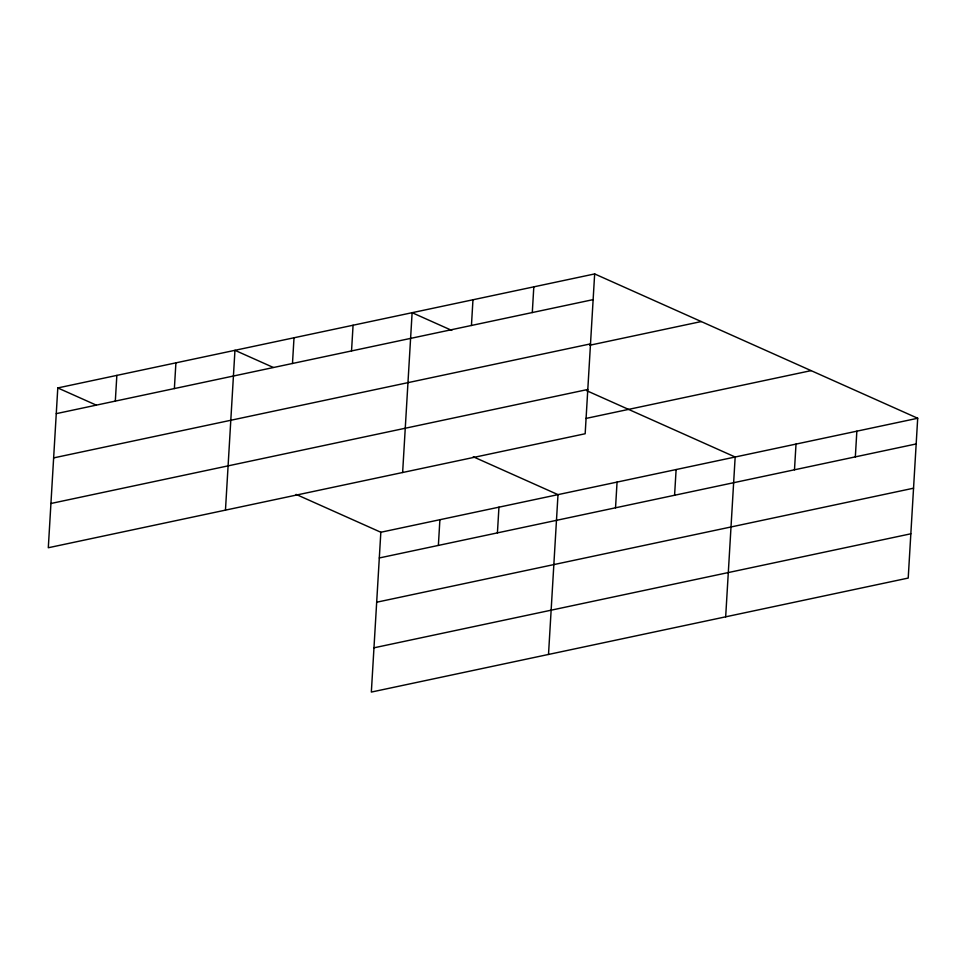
<?xml version="1.0" encoding="UTF-8"?>
<svg xmlns="http://www.w3.org/2000/svg" width="966" height="966" viewBox="0 0 966 966"><rect width="100%" height="100%" fill="white"/><g stroke="black" fill="none" stroke-linecap="round" stroke-linejoin="round"><path stroke-width="1.45" d="M57.791 387.934L48.3 547.746L585.167 433.746L594.658 273.933L57.791 387.934L96.057 405.032M115.316 401.095L116.85 375.4M174.375 388.561L175.909 362.854M225.464 510.12L234.955 350.32L273.221 367.418M292.481 363.482L294.014 337.774M351.539 350.936L353.073 325.24M296.103 494.399L380.833 532.254L371.342 692.067L908.209 578.066L917.7 418.254L594.658 273.933M402.629 472.507L412.12 312.694L451.762 330.396M438.371 545.416L439.892 519.72M471.444 325.47L472.966 299.774M497.418 532.882L498.951 507.174M532.29 312.549L533.812 286.854M548.507 654.441L557.998 494.64L473.268 456.785M615.535 507.802L617.057 482.094M674.582 495.256L676.115 469.561M725.671 616.827L735.162 457.015L586.531 390.614M794.487 469.79L796.008 444.094M855.333 456.87L856.854 431.174M56.27 413.641L593.124 299.629M53.637 457.896L590.504 343.884M589.707 345.248L701.256 321.557M50.932 503.491L587.787 389.479M585.746 418.483L811.09 370.63M380.833 532.254L917.7 418.254M379.312 557.962L916.179 443.949M376.68 602.216L913.546 488.204M373.975 647.812L910.829 533.8"/></g></svg>
